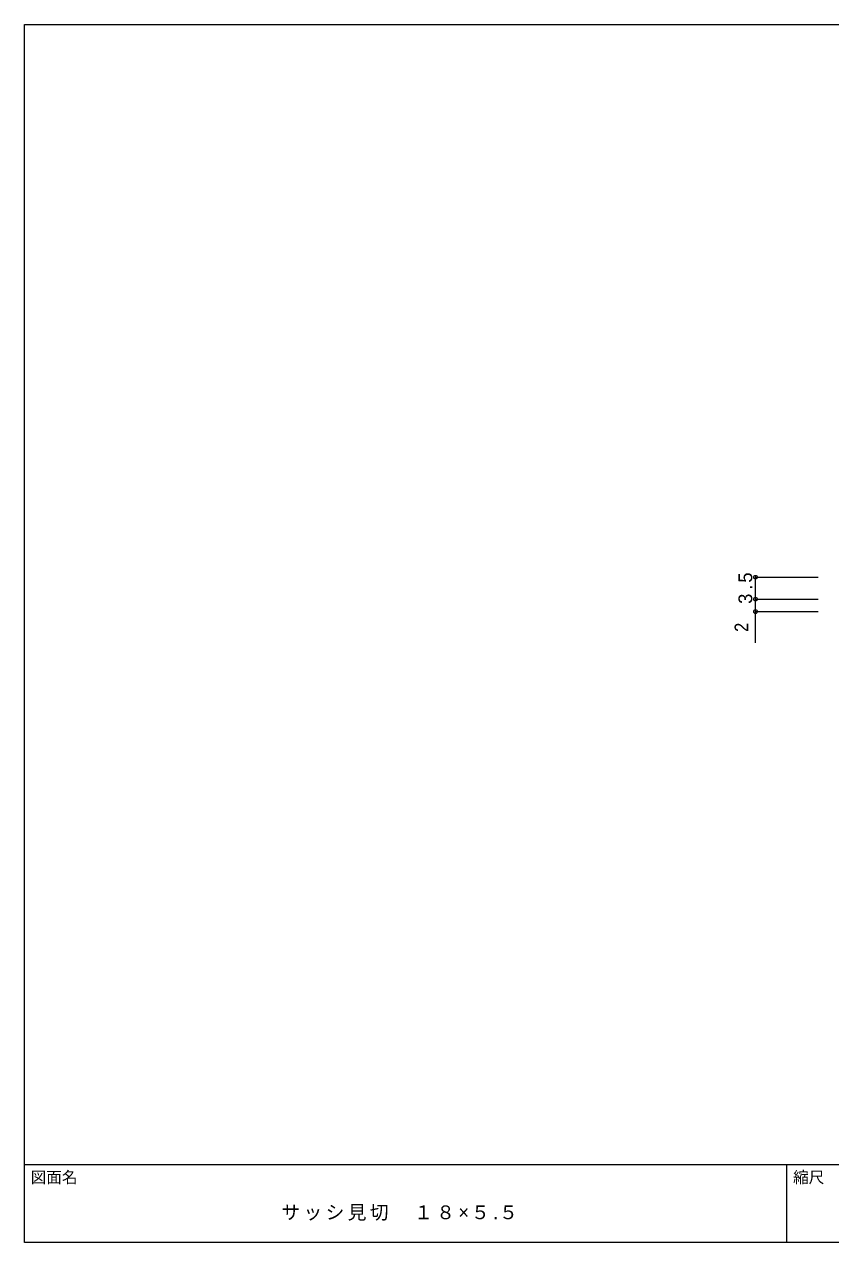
# Model space of a CAD drawing. Units: millimetres on the paper. Extents: x -141 to 141, y -98 to 98.
# Drawn here: x -141 to -12, y -97.5 to 97.5 of the extents above; entities that cross this region are included whole.
import ezdxf
from ezdxf.enums import TextEntityAlignment as Align

# ---------------------------------------------------------------- set-up
doc = ezdxf.new("R2010")
doc.units = ezdxf.units.MM
doc.header["$PDMODE"] = 32
doc.header["$PDSIZE"] = 0.6
for name, color, linetype, lineweight in [('0-3_寸法', 4, 'Continuous', 9), ('F-0_図面枠', 5, 'Continuous', 9), ('F-5_F-5ﾚｲﾔ', 7, 'Continuous', 9)]:
    doc.layers.add(name, color=color, linetype=linetype, lineweight=lineweight)
doc.styles.add('HGｺﾞｼｯｸM', font='')
doc.styles.get('HGｺﾞｼｯｸM').set_extended_font_data('HGｺﾞｼｯｸM')

msp = doc.modelspace()

# ---------------------------------------------------------------- linework, layer by layer
at = {"layer": '0-3_寸法'}
for p, q in [((-24, 5.5), (-24, 9)), ((-24, 9), (-14, 9)), ((-24, 5.5), (-14, 5.5)), ((-24, -1.5), (-24, 5.5)), ((-24, 3.5), (-14, 3.5))]:
    msp.add_line(p, q, dxfattribs=at)
for p in [(-24, 9), (-24, 5.5), (-24, 3.5)]:
    msp.add_point(p, dxfattribs=at)
at = {"layer": 'F-0_図面枠'}
for p, q in [((-141, 97.5), (141, 97.5)), ((-141, -97.5), (-141, 97.5)), ((-141, -85), (141, -85)), ((-19, -97.5), (-19, -85)), ((141, -97.5), (-141, -97.5))]:
    msp.add_line(p, q, dxfattribs=at)

# ---------------------------------------------------------------- texts
at = {"layer": '0-3_寸法', "color": 7, "style": 'HGｺﾞｼｯｸM', "width": 0.9}
msp.add_text('2', height=2.199, rotation=90, dxfattribs=at).set_placement((-24.5, 0.25), align=Align.BOTTOM_LEFT)
at = {"layer": '0-3_寸法', "color": 7, "insert": (-24.5, 4.75), "char_height": 2.199, "attachment_point": 7, "rotation": 90, "style": 'HGｺﾞｼｯｸM'}
msp.add_mtext('\\T1.38;3.5', dxfattribs=at)
at = {"layer": 'F-0_図面枠', "color": 7, "style": 'HGｺﾞｼｯｸM'}
msp.add_text('図面名', height=1.833, dxfattribs=at).set_placement((-140, -88.5), align=Align.BOTTOM_LEFT)
at = {"layer": 'F-5_F-5ﾚｲﾔ', "style": 'HGｺﾞｼｯｸM'}
msp.add_text('縮尺', height=1.833, dxfattribs=at).set_placement((-18, -88.5), align=Align.BOTTOM_LEFT)
at = {"layer": 'F-5_F-5ﾚｲﾔ', "insert": (-99.875, -94), "char_height": 2.199, "attachment_point": 7, "style": 'HGｺﾞｼｯｸM'}
msp.add_mtext('\\T1.18;サッシ見切\u3000１８×５.５', dxfattribs=at)

doc.saveas('drawing.dxf')
